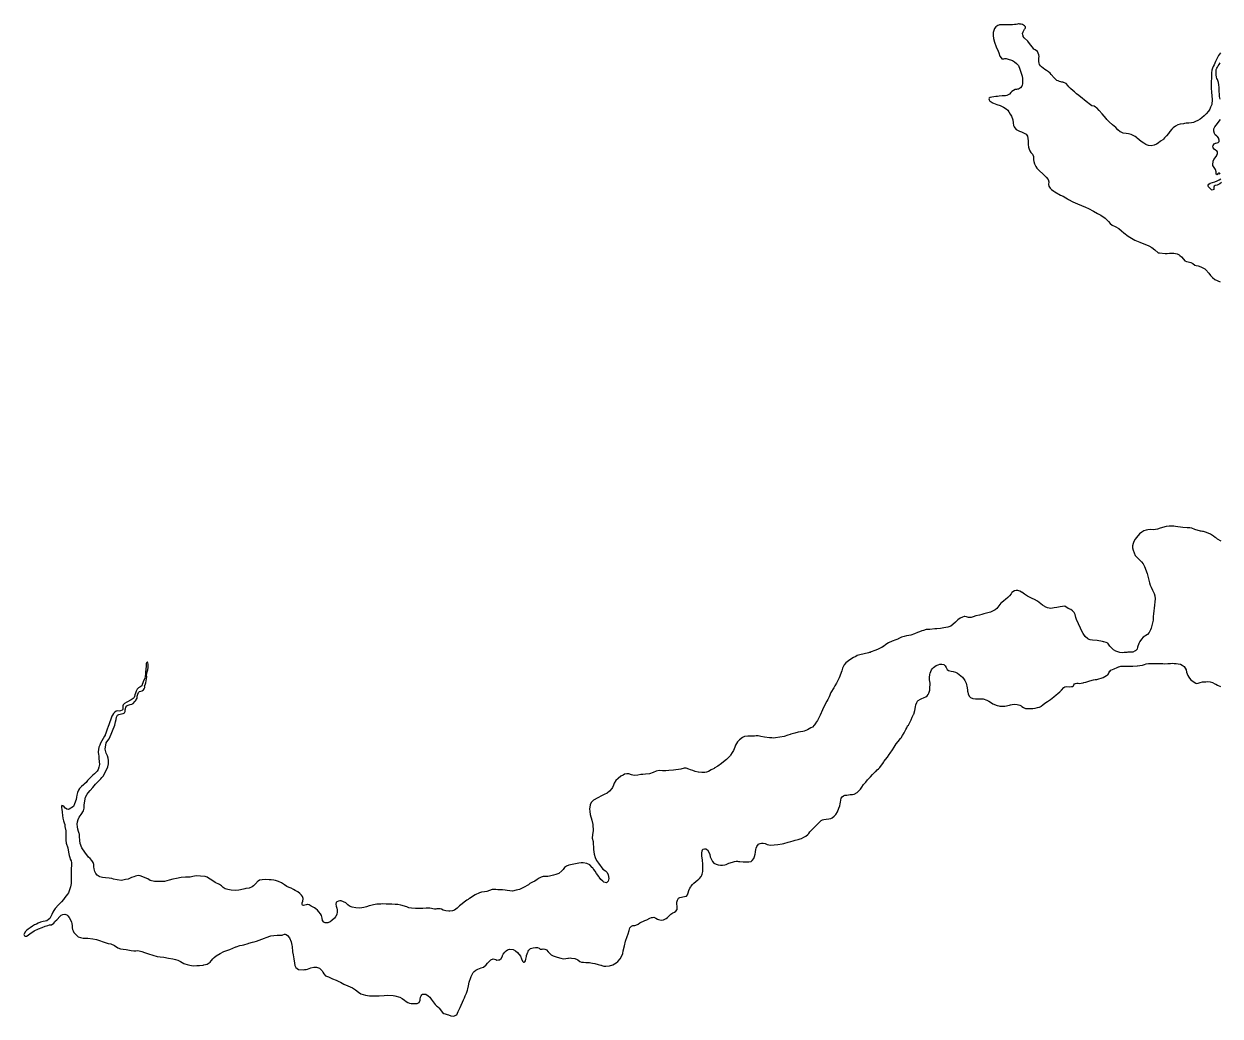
# Model space of a CAD drawing. Header units: inches. Extents: x 1341578 to 1502124, y 557203 to 748561.
# Drawn here: x 1483307 to 1486594, y 609692 to 612418 of the extents above; entities that cross this region are included whole.
import ezdxf

# ---------------------------------------------------------------- set-up
doc = ezdxf.new("R2010")
doc.units = ezdxf.units.IN
doc.header["$MEASUREMENT"] = 0
doc.layers.add('Zipcode', color=7, linetype='Continuous')

msp = doc.modelspace()

# ---------------------------------------------------------------- linework, layer by layer
at = {"layer": 'Zipcode'}
for points in [[(1486595, 612338), (1486589.7, 612330.6), (1486584.3, 612319.7), (1486581.6, 612314.2), (1486579.6, 612310.1), (1486577.4, 612305.5), (1486575, 612301.2), (1486572.7, 612296.5), (1486571.3, 612291.1), (1486570.1, 612283.8), (1486570.2, 612277.6), (1486570, 612273.1), (1486570.1, 612266.9), (1486569.7, 612261.4), (1486569.3, 612250.2), (1486569.1, 612241.4), (1486570.5, 612230.5), (1486571.7, 612220.2), (1486571.8, 612210.3), (1486571, 612196.4), (1486568.1, 612189.3), (1486565.8, 612183.8), (1486561.8, 612177.7), (1486556.1, 612170.9), (1486550.7, 612165.6), (1486544.1, 612160.1), (1486539.1, 612156.5), (1486532.8, 612152.4), (1486526.8, 612149.7), (1486520.5, 612147.2), (1486515.7, 612145.6), (1486508.2, 612145.1), (1486500.4, 612144.7), (1486496.4, 612144), (1486493.2, 612143.5), (1486484.4, 612142), (1486478, 612140.3), (1486471.6, 612136.6), (1486464.9, 612132.2), (1486461.3, 612129), (1486456, 612121.8), (1486452.1, 612116.7), (1486446.9, 612110.5), (1486441.6, 612104.6), (1486438.4, 612101.5), (1486436.4, 612099.6), (1486430.6, 612095.3), (1486424, 612090.3), (1486418.9, 612087), (1486412.7, 612084.5), (1486404.7, 612082.7), (1486397.1, 612083.4), (1486392, 612085.2), (1486389.7, 612086.1), (1486384.1, 612090.6), (1486376.9, 612094.4), (1486371.6, 612099), (1486366.6, 612103.5), (1486364.3, 612105.3), (1486360.2, 612108.4), (1486349.4, 612113.8), (1486342.5, 612115.8), (1486335.5, 612116.5), (1486327.9, 612117.5), (1486320.1, 612120.9), (1486319.2, 612121.6), (1486313.2, 612126.6), (1486307.1, 612132.8), (1486298.6, 612140.5), (1486289.3, 612148.5), (1486283, 612155.4), (1486280.9, 612157.6), (1486270, 612170.5), (1486262, 612179.5), (1486255.2, 612187.1), (1486251.9, 612189), (1486247.8, 612191.4), (1486241.5, 612193), (1486234.7, 612197.9), (1486229.3, 612201.7), (1486221.8, 612208), (1486214.8, 612213.6), (1486211.5, 612216.4), (1486206.3, 612220.9), (1486205.8, 612221.3), (1486199.7, 612226.1), (1486193.5, 612231), (1486190.2, 612233.7), (1486182.7, 612240.6), (1486178.8, 612245.4), (1486175.9, 612248.7), (1486171.5, 612253.7), (1486166.9, 612256.4), (1486164.8, 612257), (1486163.6, 612257.3), (1486161.5, 612257.7), (1486158.8, 612258.1), (1486156.3, 612258.5), (1486152.5, 612259.7), (1486149, 612261.2), (1486145.7, 612262.8), (1486142.4, 612265.4), (1486138.4, 612269.7), (1486130.1, 612279.1), (1486127.4, 612282.5), (1486122.9, 612286.2), (1486116.7, 612290), (1486112.5, 612293), (1486103.4, 612299.8), (1486100.5, 612302.7), (1486097.8, 612306.5), (1486096.7, 612309.9), (1486095.7, 612314.8), (1486095.8, 612319.2), (1486096.3, 612323.9), (1486096.7, 612328.3), (1486096, 612333.3), (1486094.5, 612337.7), (1486092, 612342.2), (1486086.1, 612346.6), (1486082.5, 612348.8), (1486078.7, 612353.9), (1486072.8, 612360.7), (1486065.8, 612370.8), (1486055.7, 612379.8), (1486053.2, 612383.3), (1486052.7, 612384.7), (1486051.6, 612387.9), (1486051.5, 612391.6), (1486052.8, 612395.8), (1486054.4, 612399.8), (1486056.6, 612403.4), (1486058.4, 612405.6), (1486059.2, 612407.5), (1486059.1, 612409.7), (1486056.6, 612412.4), (1486051.4, 612415.9), (1486047.5, 612417), (1486043.9, 612417.3), (1486041.7, 612417.6), (1486040.4, 612417.8), (1486037.7, 612417.3), (1486033.8, 612416.6), (1486028.7, 612416.2), (1486023.8, 612415.6), (1486014.9, 612415.2), (1486005.1, 612415.4), (1485993.4, 612415.4), (1485988, 612415.1), (1485986.3, 612414.5), (1485986.3, 612414.5), (1485983.1, 612413.3), (1485978.1, 612409.8), (1485974.5, 612405.1), (1485971.9, 612399.9), (1485970.5, 612394.1), (1485970.2, 612385.8), (1485971, 612377.9), (1485973.8, 612367.8), (1485978.6, 612354.7), (1485984.3, 612343), (1485985.8, 612338.8), (1485989.2, 612329.2), (1485992, 612324.6), (1485994.4, 612322.2), (1485997.3, 612321.5), (1485999.9, 612322), (1486002.8, 612323), (1486006.3, 612323.1), (1486008.6, 612322.3), (1486023.6, 612317.2), (1486029.2, 612313.9), (1486034.9, 612309.5), (1486040.1, 612303.4), (1486044.1, 612293.3), (1486046.9, 612285.4), (1486048.4, 612280), (1486050.1, 612273.9), (1486050.8, 612268.3), (1486051.2, 612262), (1486051.1, 612257.9), (1486050.7, 612253.6), (1486050, 612249.9), (1486048.9, 612246.9), (1486045.8, 612242.1), (1486039.8, 612238.8), (1486037.6, 612238.1), (1486034.5, 612237.7), (1486031, 612237.2), (1486026.7, 612235.3), (1486022, 612232.2), (1486019.2, 612229), (1486015, 612225), (1486011.9, 612222.9), (1486008, 612221.2), (1486004.6, 612220.3), (1485995.2, 612219.8), (1485986.8, 612219.1), (1485982, 612218.6), (1485977.8, 612218.1), (1485966.6, 612216.9), (1485962.2, 612216), (1485959.3, 612214.1), (1485958.8, 612211.8), (1485959.7, 612208.9), (1485961.7, 612206), (1485964.8, 612203.6), (1485968, 612201.7), (1485969, 612201.4), (1485969, 612201.3), (1485971.6, 612200.3), (1485976, 612198.4), (1485980.6, 612196.7), (1485989.9, 612193.3), (1485999.3, 612188.9), (1486005.8, 612184.8), (1486010.6, 612180.5), (1486013.8, 612175.9), (1486017.3, 612170.2), (1486020.6, 612163.9), (1486024.4, 612154.5), (1486025.6, 612146.1), (1486026.8, 612138.8), (1486028.4, 612135.3), (1486029.8, 612132.4), (1486033.9, 612127.5), (1486036.9, 612125.8), (1486043.1, 612123.2), (1486047.9, 612121.1), (1486052, 612119.4), (1486056, 612117.7), (1486061.1, 612114.6), (1486065.2, 612109.2), (1486066.7, 612096.7), (1486066.4, 612091.8), (1486066.5, 612086.3), (1486067.5, 612079.3), (1486069, 612073.8), (1486071.4, 612068.7), (1486074.2, 612064.9), (1486076.1, 612062.5), (1486078.3, 612059.7), (1486080.9, 612053.1), (1486081.2, 612045.2), (1486081.2, 612044.8), (1486081.9, 612039.7), (1486084, 612033.2), (1486087.3, 612026.4), (1486090.9, 612021.5), (1486095.3, 612016.9), (1486109.5, 612003.6), (1486116.1, 611997.2), (1486121.2, 611990.5), (1486123, 611984.2), (1486122.3, 611977), (1486123.7, 611972), (1486126.9, 611966.7), (1486130.4, 611962.8), (1486137.1, 611958.2), (1486140, 611956.6), (1486155.7, 611947.5), (1486162.6, 611944.2), (1486170.6, 611939.9), (1486174.3, 611937.5), (1486177.1, 611935.7), (1486189.1, 611928.8), (1486201.8, 611923.4), (1486213.6, 611918.8), (1486224.2, 611914.7), (1486232.6, 611910.5), (1486246.2, 611903.6), (1486257.3, 611897.2), (1486266.6, 611892.4), (1486278.4, 611884.5), (1486287.4, 611874.8), (1486292.4, 611869.2), (1486297.4, 611865), (1486305.6, 611860.8), (1486315.4, 611855.9), (1486322.8, 611849.7), (1486329.3, 611844.2), (1486341.8, 611834.4), (1486359.8, 611823.9), (1486373.5, 611818.1), (1486398.1, 611807.8), (1486406.6, 611803.1), (1486414.6, 611796.7), (1486423.4, 611789.1), (1486427.4, 611788.4), (1486443, 611787.2), (1486448.5, 611787.1), (1486455, 611787.5), (1486461.9, 611788.1), (1486466.7, 611787.9), (1486471.6, 611787.3), (1486476, 611785.8), (1486481.2, 611783.8), (1486483.5, 611781.8), (1486487.8, 611778.1), (1486493.2, 611771.4), (1486497.1, 611767.2), (1486501.4, 611765.4), (1486506.7, 611764.3), (1486513.2, 611762.3), (1486518.9, 611759.1), (1486524.3, 611755.1), (1486528.2, 611754.2), (1486533.7, 611752.7), (1486541, 611750.4), (1486542.8, 611749.8), (1486552, 611744.6), (1486558.5, 611738.7), (1486559.8, 611736.9), (1486562.8, 611732.9), (1486567.5, 611726.8), (1486572.8, 611720.7), (1486579.1, 611716), (1486594.6, 611709.3)], [(1486594.6, 612210.9), (1486592.7, 612218.2), (1486592, 612225.3), (1486591.6, 612231.6), (1486591.2, 612238.9), (1486591.3, 612243.5), (1486590.9, 612250.4), (1486589.6, 612257.1), (1486589, 612259.4), (1486587.8, 612262.6), (1486586.6, 612265.3), (1486585.2, 612268), (1486583.7, 612271.8), (1486583.3, 612277.8), (1486582.9, 612282.4), (1486582.9, 612287.3), (1486583.6, 612292.2), (1486585, 612295.8), (1486586.9, 612299.2), (1486589.1, 612302.6), (1486591.7, 612306.2), (1486594.6, 612311)], [(1486594.6, 612004.7), (1486592.5, 612008.2), (1486590.2, 612007.8), (1486588.2, 612005.8), (1486586.2, 612003.4), (1486583.3, 612004.6), (1486583.4, 612006.1), (1486583.6, 612011.3), (1486581.3, 612018), (1486579.8, 612020.7), (1486577.8, 612023), (1486575.9, 612025.7), (1486574.3, 612028.6), (1486573.7, 612031.8), (1486574.8, 612040.2), (1486574.8, 612040.5), (1486577.2, 612045.7), (1486580.4, 612050.3), (1486584.7, 612056.1), (1486585.2, 612057.4), (1486587.2, 612061.9), (1486587.1, 612066.2), (1486584.6, 612069.3), (1486581.6, 612071.3), (1486578, 612073.3), (1486574.6, 612077.2), (1486574, 612080.1), (1486574.6, 612084.1), (1486577.6, 612088.1), (1486581.6, 612090), (1486582.7, 612090.2), (1486585.8, 612090.7), (1486589.1, 612091.9), (1486591.2, 612094.3), (1486591.6, 612097.8), (1486591.1, 612100.2), (1486591, 612100.2), (1486590.4, 612103.1), (1486586.6, 612108.2), (1486586, 612108.8), (1486584, 612110.6), (1486580.9, 612113.2), (1486578.7, 612116.7), (1486577.1, 612122.8), (1486577.1, 612129.6), (1486579.5, 612135.2), (1486582.8, 612139.3), (1486595.5, 612155.2)], [(1486598.3, 611981.9), (1486593, 611978.8), (1486589.8, 611976.5), (1486585.9, 611975.1), (1486580.7, 611973.6), (1486577.9, 611971.8), (1486577.1, 611969.4), (1486577, 611966.3), (1486576.5, 611962.9), (1486572.6, 611961.3), (1486570.5, 611962), (1486565.1, 611967.2), (1486562.4, 611969.8), (1486561.1, 611972.5), (1486561, 611975.2), (1486563.3, 611977.8), (1486566.9, 611979.9), (1486573.4, 611982), (1486579.7, 611983.7), (1486586.2, 611986.3), (1486591.5, 611989), (1486595.6, 611991.8)], [(1486596.8, 610996.6), (1486586.8, 611002.3), (1486583.7, 611004.5), (1486580.6, 611006.8), (1486575.6, 611010.3), (1486570.6, 611014.1), (1486567.3, 611016), (1486556.2, 611020.5), (1486548.4, 611023.2), (1486545.8, 611023.5), (1486542, 611024), (1486540.3, 611024.5), (1486524.5, 611029), (1486516.8, 611032.1), (1486510.9, 611033.6), (1486503.3, 611033.3), (1486491.2, 611034.1), (1486471.2, 611036.9), (1486466.6, 611037.5), (1486459.9, 611038), (1486454.3, 611038.1), (1486445.4, 611036.7), (1486429.4, 611032.5), (1486422.3, 611029.9), (1486416.4, 611028.7), (1486410, 611028.1), (1486403.2, 611028.7), (1486395.7, 611028.2), (1486395.1, 611028.1), (1486390.7, 611027.2), (1486384.4, 611024.9), (1486379.1, 611021.7), (1486372.8, 611017.1), (1486364.2, 611007), (1486360.4, 611001.9), (1486356.6, 610995.4), (1486354.7, 610990.3), (1486353.7, 610983.7), (1486353.6, 610978.7), (1486355.6, 610971.7), (1486357.6, 610964.4), (1486360.9, 610956.8), (1486367.1, 610950.5), (1486368.7, 610949), (1486372.5, 610945.7), (1486378.4, 610939.9), (1486382.4, 610934.1), (1486386.5, 610927.1), (1486393.5, 610907.6), (1486397.2, 610893.3), (1486399.9, 610882.5), (1486401.6, 610876.2), (1486404.3, 610870), (1486408.1, 610862), (1486412.2, 610855.1), (1486413, 610853.1), (1486415.1, 610846.8), (1486415.3, 610838.5), (1486412.8, 610812.8), (1486411.8, 610805.5), (1486410.8, 610796.7), (1486410.5, 610790.1), (1486410.4, 610779.3), (1486405, 610758), (1486403.1, 610753), (1486399.3, 610745.4), (1486394.2, 610740.1), (1486382.7, 610732.6), (1486377.6, 610727.2), (1486373.9, 610720.8), (1486370.9, 610715.5), (1486367.2, 610705.2), (1486365.7, 610700.3), (1486361.4, 610695.7), (1486360.6, 610695.3), (1486354.2, 610691.3), (1486353.6, 610691.3), (1486340.9, 610691.2), (1486338, 610691.1), (1486330.3, 610690.4), (1486325, 610690.2), (1486318.4, 610690.8), (1486315.7, 610691.8), (1486307.9, 610694.7), (1486300.8, 610698.4), (1486296.2, 610702.4), (1486293, 610706.2), (1486291.5, 610708), (1486285.5, 610716.1), (1486281, 610718.4), (1486274.5, 610720.1), (1486273.8, 610720.3), (1486271.2, 610721), (1486256.2, 610723.8), (1486243.5, 610724.4), (1486237.2, 610725.1), (1486234, 610726.5), (1486230.8, 610728.7), (1486223.4, 610735), (1486217.4, 610743.2), (1486217.1, 610743.6), (1486210.5, 610757.9), (1486199.5, 610781.6), (1486197.7, 610787.2), (1486195.8, 610794.9), (1486192.8, 610800.7), (1486188.9, 610805.4), (1486183.6, 610808.9), (1486176.8, 610811.3), (1486167, 610817.7), (1486160.6, 610817.5), (1486154.5, 610816.5), (1486145, 610814.7), (1486137.8, 610813.1), (1486133.7, 610812.5), (1486128.8, 610811.8), (1486119.5, 610813.6), (1486113.2, 610816.5), (1486112.5, 610817), (1486106, 610821.2), (1486092.1, 610831.7), (1486083.9, 610836.2), (1486077.9, 610838.8), (1486065.1, 610845.4), (1486056.6, 610851.2), (1486049.5, 610856.4), (1486048.7, 610856.8), (1486044.1, 610859.3), (1486038.1, 610860.8), (1486033.4, 610861), (1486029.1, 610859.8), (1486022.2, 610855.6), (1486020, 610851.6), (1486015.2, 610846.3), (1486011.1, 610842), (1486004.7, 610836.6), (1485999.6, 610833), (1485994, 610828.3), (1485991.6, 610826.1), (1485986.3, 610819.3), (1485980.1, 610812), (1485975.9, 610808.3), (1485967.1, 610803.1), (1485962.8, 610801.5), (1485952.6, 610799), (1485944.6, 610797.4), (1485938.9, 610795.5), (1485932.6, 610793.4), (1485922.7, 610791.1), (1485915.8, 610788.5), (1485910.3, 610787.1), (1485902.3, 610786.9), (1485896.8, 610788.8), (1485892.6, 610789.8), (1485890.8, 610789.3), (1485886.6, 610788), (1485880.1, 610785.1), (1485873.4, 610780.8), (1485866.6, 610774.2), (1485860.1, 610767.5), (1485854, 610762.9), (1485848.7, 610761.1), (1485846.1, 610760.6), (1485834.7, 610758.6), (1485825.8, 610757), (1485816.1, 610755.7), (1485810, 610755.4), (1485796.2, 610754.2), (1485791.6, 610753.8), (1485791.5, 610753.8), (1485786.8, 610753.5), (1485778.8, 610751.6), (1485774.9, 610750.7), (1485768.3, 610747.8), (1485762.6, 610745.5), (1485753.9, 610742), (1485744.3, 610738.6), (1485738.6, 610737.3), (1485732.4, 610736.4), (1485725.7, 610735), (1485719, 610732.6), (1485709.4, 610727.9), (1485708.1, 610727.3), (1485703, 610725.4), (1485692.7, 610722.2), (1485682.6, 610717.2), (1485675.3, 610712.3), (1485669.1, 610707.6), (1485668.3, 610707.1), (1485664.2, 610704.3), (1485664.2, 610704.3), (1485662, 610703.5), (1485652.7, 610699.2), (1485645.4, 610696.6), (1485635.5, 610692.3), (1485632.2, 610691.1), (1485630.2, 610690.4), (1485628.2, 610690), (1485603.9, 610684.7), (1485596.8, 610682.5), (1485593, 610680.2), (1485586.9, 610677.2), (1485576.2, 610670.6), (1485566, 610662.5), (1485561.1, 610656.6), (1485556.7, 610647.7), (1485554.2, 610640.5), (1485547, 610621.5), (1485539.6, 610606.9), (1485535.2, 610598.8), (1485532.4, 610593.6), (1485524.8, 610580.9), (1485519.7, 610568.9), (1485515.9, 610561.5), (1485513.8, 610557.3), (1485505.9, 610543.3), (1485501.7, 610533.3), (1485495.5, 610518.2), (1485488.2, 610503.9), (1485482.2, 610496.2), (1485482.1, 610496), (1485478.6, 610491.4), (1485478.5, 610491.2), (1485474.4, 610485.8), (1485469.4, 610483.3), (1485460.7, 610478.2), (1485450.8, 610474.5), (1485447.2, 610473.8), (1485434.7, 610471.4), (1485425.2, 610468.9), (1485414.1, 610466.4), (1485412.4, 610465.7), (1485406.2, 610463.2), (1485396, 610460.2), (1485372.8, 610456), (1485367.1, 610455.3), (1485362.2, 610455.9), (1485356.1, 610456.6), (1485341.8, 610458.5), (1485332.4, 610460.3), (1485325.1, 610461.6), (1485319.3, 610461.6), (1485314.7, 610461.1), (1485311, 610460.7), (1485296.8, 610460.8), (1485287.4, 610459.5), (1485281.7, 610457), (1485273.8, 610451.1), (1485268.1, 610445.3), (1485264.9, 610440.9), (1485262.4, 610435.8), (1485260.2, 610430.3), (1485256.6, 610421.6), (1485253.7, 610415.8), (1485248.6, 610408.9), (1485247.4, 610407.2), (1485240.9, 610399.3), (1485238.1, 610396.9), (1485229.9, 610390), (1485224.2, 610385.3), (1485214.3, 610378.8), (1485204.1, 610372.7), (1485203.6, 610372.4), (1485195.4, 610367.9), (1485187.9, 610364), (1485183.1, 610362), (1485178.2, 610361.2), (1485169.7, 610361), (1485160.7, 610362), (1485160.2, 610362.1), (1485151.9, 610364.2), (1485145, 610366.3), (1485139.1, 610368.1), (1485134.4, 610370), (1485126.7, 610372.6), (1485121.5, 610372.7), (1485112.4, 610370.6), (1485105.9, 610369.4), (1485098.2, 610367.9), (1485091.7, 610367), (1485079, 610366.2), (1485070.9, 610366), (1485062.2, 610365.9), (1485052.5, 610366.1), (1485044.3, 610364.5), (1485036.3, 610361), (1485026.5, 610357.7), (1485015.3, 610356), (1485008, 610355.8), (1485002.2, 610355.8), (1484994.4, 610353.3), (1484984.2, 610352.4), (1484976.3, 610355), (1484969.6, 610357.3), (1484964, 610357.4), (1484957.8, 610356.1), (1484953.8, 610353.7), (1484947.4, 610350.5), (1484940, 610344.5), (1484933.7, 610339.2), (1484929, 610331.9), (1484927.4, 610326.5), (1484924.6, 610320), (1484922.6, 610317.1), (1484916.2, 610309.8), (1484909.5, 610304.7), (1484901.6, 610300.4), (1484894, 610297.1), (1484883.9, 610291.7), (1484872.5, 610284.8), (1484866.2, 610278.6), (1484863.2, 610272.4), (1484862.2, 610265.8), (1484861.5, 610260.8), (1484862.2, 610253.6), (1484863.5, 610245.3), (1484867.4, 610229.7), (1484870.4, 610217.9), (1484871.6, 610200.4), (1484869.7, 610190.3), (1484868.4, 610180.7), (1484871.1, 610171.7), (1484872.1, 610149.3), (1484874, 610136.7), (1484876.5, 610127.4), (1484880.7, 610118.9), (1484885.7, 610111.8), (1484898.3, 610095.8), (1484905.1, 610090.5), (1484910, 610086.5), (1484913, 610079.6), (1484914, 610069.8), (1484912.4, 610062.6), (1484908.3, 610058), (1484900.8, 610059.6), (1484897.6, 610062.6), (1484892.7, 610067.3), (1484888.1, 610073.1), (1484886.5, 610075.2), (1484880.3, 610083.6), (1484876.6, 610089.8), (1484873.6, 610094.4), (1484871.8, 610096.8), (1484870.1, 610099), (1484869, 610100.2), (1484862.1, 610107), (1484853.6, 610111.4), (1484843.9, 610112.7), (1484838.1, 610112.7), (1484831.6, 610111.7), (1484818.2, 610109.5), (1484804.8, 610106.5), (1484798, 610103.6), (1484792.9, 610099.7), (1484789, 610094.4), (1484785.5, 610090.7), (1484776.9, 610083.9), (1484769.1, 610081), (1484762.1, 610079.4), (1484751.1, 610076.5), (1484746.5, 610075.3), (1484743.8, 610075.3), (1484733.7, 610075.4), (1484728.2, 610073.9), (1484722.8, 610070.9), (1484717.9, 610067.4), (1484711.1, 610062.6), (1484704.4, 610059.4), (1484697.7, 610056.3), (1484693.3, 610052.6), (1484679.6, 610045.1), (1484674.3, 610042.3), (1484668.8, 610039.9), (1484664.4, 610038.3), (1484660.1, 610037.6), (1484649.4, 610035.4), (1484642, 610035.8), (1484635.2, 610036.7), (1484629.2, 610038.1), (1484622.3, 610039), (1484616, 610038.7), (1484609.7, 610039.1), (1484603.7, 610040), (1484593.8, 610039.4), (1484586.7, 610036.6), (1484586.3, 610036.5), (1484579.6, 610034.2), (1484573, 610033.1), (1484565, 610031.9), (1484559.5, 610030.8), (1484547.3, 610025.3), (1484531.2, 610015.1), (1484530.6, 610014.7), (1484527.7, 610012.4), (1484524.7, 610010.1), (1484517.3, 610005.1), (1484511.3, 610000.6), (1484507.7, 609997.6), (1484503.9, 609994.4), (1484498.7, 609989), (1484497.6, 609987.9), (1484490.6, 609983), (1484484.5, 609980.5), (1484477.9, 609980.2), (1484474.6, 609980.1), (1484466.3, 609980.7), (1484459.3, 609982.6), (1484454.4, 609985.4), (1484450.9, 609986.6), (1484446.3, 609986.7), (1484441.6, 609986), (1484438.7, 609985.7), (1484435.1, 609985.9), (1484422.4, 609988.1), (1484412.1, 609988.4), (1484403.6, 609987.7), (1484396.3, 609987.4), (1484383, 609987.5), (1484371.8, 609988.1), (1484365.3, 609989.2), (1484359.2, 609991.9), (1484342.9, 609996.6), (1484335.1, 609998), (1484326.9, 609998.3), (1484318, 609999), (1484310, 609999.3), (1484302.8, 609999.3), (1484291.6, 609999.8), (1484288.3, 609999.6), (1484283.2, 609999.2), (1484276.7, 609998.9), (1484267.7, 609997.4), (1484257.2, 609994.9), (1484255.6, 609994.3), (1484249, 609991.9), (1484241.4, 609990.1), (1484235.4, 609989.5), (1484228, 609988.7), (1484219, 609989.3), (1484209.1, 609991), (1484201.9, 609994), (1484197.5, 609997.3), (1484191.7, 610002.9), (1484179.4, 610008), (1484175.5, 610008), (1484171.5, 610007.5), (1484167.3, 610006.1), (1484166.4, 610005), (1484165.1, 610003.4), (1484164.1, 609999), (1484165, 609994), (1484167, 609988.2), (1484168.1, 609983.6), (1484168.2, 609977), (1484167.1, 609971.8), (1484164.4, 609965.3), (1484163.6, 609964.2), (1484160.8, 609960.4), (1484153.5, 609954.3), (1484148.8, 609950.3), (1484142.1, 609948.1), (1484134.6, 609947.6), (1484130.9, 609950), (1484128, 609954.6), (1484127, 609961), (1484125.2, 609967.7), (1484122.3, 609972.7), (1484117.9, 609978.5), (1484114.1, 609982.6), (1484109.6, 609986.3), (1484105.3, 609989), (1484096.1, 609993.7), (1484091.1, 609997.1), (1484086.4, 609998.5), (1484085.8, 609998.7), (1484082.5, 609997.6), (1484079.1, 609996.1), (1484075.8, 609995.3), (1484075.2, 609995.5), (1484073.1, 609996.4), (1484071.8, 609998.6), (1484072.1, 610002.5), (1484073.3, 610007.3), (1484074.2, 610013.7), (1484074.3, 610014.6), (1484072.3, 610020.3), (1484069.9, 610023.6), (1484069.1, 610024.7), (1484065.2, 610028.3), (1484065.2, 610028.3), (1484059.6, 610033.6), (1484057.8, 610034.5), (1484052.4, 610037.1), (1484048.1, 610039.5), (1484041.3, 610042.8), (1484036.5, 610044.7), (1484029.9, 610048.2), (1484023.2, 610052.1), (1484015, 610057.6), (1484006.9, 610061.4), (1484000.9, 610063.5), (1483998.9, 610064), (1483993.8, 610065.3), (1483987, 610066), (1483981.4, 610066), (1483971.5, 610066.7), (1483962, 610065.8), (1483954.2, 610064.8), (1483950.5, 610062.6), (1483948.1, 610060.4), (1483946.8, 610059.1), (1483945.2, 610057.4), (1483938.4, 610049.7), (1483934.4, 610047.1), (1483925.8, 610043.5), (1483917, 610042.3), (1483913.9, 610041.6), (1483910.6, 610040.9), (1483897.8, 610038), (1483888.1, 610037.1), (1483876.5, 610037.7), (1483867.9, 610039.2), (1483860.6, 610041.7), (1483854.8, 610045.4), (1483850, 610049.4), (1483844.3, 610053), (1483832.7, 610059.2), (1483823.3, 610065.2), (1483814.8, 610070.9), (1483810.7, 610073.2), (1483805.2, 610075.1), (1483792.9, 610076), (1483780.3, 610076.7), (1483771.7, 610075.6), (1483763.7, 610073.9), (1483757.6, 610073.6), (1483750.8, 610073.5), (1483739.3, 610072.3), (1483726.3, 610070), (1483716.3, 610068), (1483706.5, 610065.6), (1483700.3, 610063.4), (1483693.4, 610061.8), (1483676.8, 610061.1), (1483665.9, 610061.9), (1483654.5, 610064.6), (1483647.5, 610068.9), (1483626.6, 610077.5), (1483621, 610078.4), (1483613.9, 610076.6), (1483609.2, 610074.7), (1483603.2, 610072.3), (1483594, 610068.2), (1483586.6, 610066.6), (1483575.3, 610064.4), (1483563.5, 610065.9), (1483553.6, 610068.3), (1483548.5, 610069.8), (1483541.2, 610070.7), (1483531.8, 610071.6), (1483523.2, 610072.5), (1483516, 610074.4), (1483513.8, 610075), (1483508.7, 610078.7), (1483504.4, 610083.7), (1483501.7, 610089.4), (1483500.3, 610096.1), (1483499.6, 610101.6), (1483499, 610108), (1483497.4, 610113.7), (1483493.9, 610119), (1483489.3, 610124.4), (1483485, 610128.7), (1483474.5, 610142.1), (1483466.8, 610154), (1483461.9, 610166), (1483460.6, 610174.3), (1483460.4, 610184.9), (1483460.4, 610185.2), (1483459.7, 610191.6), (1483459.1, 610193.3), (1483457.4, 610198.7), (1483455.3, 610205.3), (1483454.2, 610212.1), (1483453.9, 610219), (1483454.5, 610225.6), (1483456.5, 610232), (1483459.5, 610238.4), (1483464.7, 610245.9), (1483470.6, 610256.1), (1483472.5, 610263.3), (1483472.8, 610268.6), (1483473.2, 610271.3), (1483474.2, 610282.9), (1483476.8, 610293.7), (1483480.7, 610301.5), (1483483.7, 610305.3), (1483489.5, 610312), (1483496.9, 610319.8), (1483504.3, 610329.2), (1483511.6, 610336.5), (1483512.9, 610337.8), (1483518.8, 610343.9), (1483521.5, 610346.9), (1483525.7, 610352), (1483537.5, 610376.8), (1483539.7, 610385), (1483539.7, 610387.5), (1483539.7, 610393.8), (1483538.6, 610400.7), (1483536.9, 610406.5), (1483533.3, 610413.7), (1483530.5, 610424.8), (1483533.5, 610442.3), (1483537.9, 610449.4), (1483541.1, 610453.9), (1483542.3, 610455.6), (1483557.1, 610491.2), (1483558.8, 610499.8), (1483560.3, 610507), (1483561.9, 610513.3), (1483564.8, 610518.3), (1483568, 610520.2), (1483575.4, 610521.8), (1483580.3, 610522.7), (1483583.7, 610524.8), (1483584.7, 610526.8), (1483585.4, 610528.4), (1483585.9, 610533.3), (1483586, 610535.6), (1483587.2, 610540.6), (1483590.3, 610544.4), (1483593.7, 610546.4), (1483599.5, 610548.1), (1483603.5, 610549), (1483607.7, 610550.4), (1483611.9, 610555.7), (1483614.3, 610558.2), (1483618.2, 610565), (1483618.6, 610571.2), (1483619.8, 610576.6), (1483621.9, 610580.7), (1483623.5, 610582.5), (1483625.2, 610583.7), (1483632, 610585.8), (1483633.1, 610586.4), (1483635.5, 610588.3), (1483637.5, 610590.5), (1483639.1, 610594.6), (1483639.3, 610596.7), (1483638.7, 610597.8), (1483640.9, 610604.8), (1483642.1, 610607.7), (1483644.9, 610623.5), (1483644.2, 610628.5), (1483644.9, 610632.6), (1483646.1, 610637.7), (1483647.6, 610643.4), (1483648.4, 610649.5), (1483648.4, 610654.8), (1483648.2, 610658.9), (1483647.7, 610662.5), (1483646.7, 610664.1), (1483645.9, 610664.1), (1483644.4, 610662.3), (1483643.1, 610659.8), (1483642.9, 610653.4), (1483641.5, 610637.1), (1483641.1, 610631.6), (1483640.3, 610624.9), (1483639.1, 610619.1), (1483636.1, 610612.5), (1483634.1, 610607.4), (1483632.6, 610602.5), (1483630.8, 610599.6), (1483628.2, 610597), (1483625.6, 610595.4), (1483621.9, 610593.6), (1483619, 610591.3), (1483618.3, 610590.1), (1483617.1, 610588.1), (1483615.5, 610584.1), (1483613.6, 610578.7), (1483612.3, 610574.6), (1483611.3, 610570.3), (1483609.9, 610567), (1483607.1, 610563.9), (1483604.6, 610562.2), (1483601.6, 610560.4), (1483589.8, 610554.1), (1483583.9, 610551), (1483580.2, 610547.3), (1483578.8, 610544.1), (1483578.9, 610540.2), (1483579.3, 610537.3), (1483579.2, 610534.3), (1483576.9, 610531.9), (1483573, 610530.4), (1483569.1, 610530), (1483563.9, 610530.5), (1483560.5, 610529.3), (1483556.8, 610526.5), (1483553.6, 610522.9), (1483550.4, 610518.6), (1483548.8, 610516.1), (1483547.7, 610512.7), (1483540.4, 610492.3), (1483538.4, 610487.3), (1483536.1, 610479.9), (1483532.5, 610468.8), (1483530.7, 610464.6), (1483530.1, 610463.3), (1483528.7, 610460.6), (1483518, 610441.5), (1483515.4, 610436.2), (1483514.2, 610432.7), (1483513.5, 610430.8), (1483512.1, 610424.6), (1483511.6, 610417.8), (1483511.6, 610416.4), (1483511.9, 610411.1), (1483512.8, 610405.9), (1483513.3, 610399.2), (1483514.5, 610383.3), (1483513.3, 610375.9), (1483511.2, 610369.3), (1483508.5, 610364.9), (1483505, 610360.9), (1483500.9, 610357.3), (1483497, 610353.6), (1483492.9, 610349.8), (1483489.6, 610346.4), (1483482.4, 610338.7), (1483482.4, 610338.7), (1483478, 610334), (1483473.2, 610329.3), (1483471, 610327.1), (1483465.7, 610322.5), (1483460.3, 610317.4), (1483457.6, 610312.8), (1483454.6, 610306.2), (1483452.6, 610298.6), (1483451.5, 610292.8), (1483450.6, 610286.9), (1483446.6, 610274.9), (1483443.3, 610268), (1483432, 610260), (1483428.9, 610259.4), (1483424.8, 610260.4), (1483421.1, 610262.9), (1483420.6, 610263.4), (1483417.8, 610266.5), (1483414.3, 610269.6), (1483411.5, 610270.2), (1483410.2, 610268.6), (1483410.3, 610265.3), (1483411.3, 610259.8), (1483412.1, 610252.7), (1483412.1, 610252.4), (1483413, 610243.2), (1483413.9, 610235.9), (1483415.6, 610228.3), (1483418.1, 610222.4), (1483419.3, 610217.7), (1483419.8, 610212.9), (1483422, 610201.2), (1483422.2, 610189.8), (1483422.4, 610180.4), (1483422.8, 610175.3), (1483423.5, 610166.7), (1483427.9, 610154.5), (1483430.1, 610142.4), (1483431.5, 610133.1), (1483433.1, 610127.4), (1483434.7, 610122.6), (1483436.7, 610118.6), (1483437.8, 610113.1), (1483437.8, 610105.6), (1483437.2, 610097.2), (1483436.9, 610085.2), (1483436.8, 610072.7), (1483437.1, 610063.6), (1483437.4, 610056), (1483435.3, 610047.1), (1483429.7, 610030.8), (1483426.8, 610027.1), (1483420.1, 610017.3), (1483416.2, 610011.9), (1483410.9, 610006.1), (1483406.3, 610001.4), (1483401.9, 609997.2), (1483392.9, 609987.8), (1483389.3, 609982.2), (1483386.9, 609977.3), (1483383.9, 609970.9), (1483381.2, 609965.8), (1483378.6, 609960.3), (1483374.8, 609956.7), (1483370.6, 609953.6), (1483365.3, 609952.9), (1483359.7, 609952), (1483353, 609950.2), (1483346.7, 609947.3), (1483341.5, 609944.7), (1483336.2, 609942.2), (1483330.9, 609939), (1483324.2, 609934.1), (1483318.7, 609930.3), (1483314, 609926.8), (1483311.2, 609924), (1483307.6, 609917.7), (1483307.3, 609916), (1483307.6, 609913.8), (1483308.6, 609911.9), (1483310.5, 609910.9), (1483314, 609911.4), (1483319.1, 609914.1), (1483324.7, 609918.3), (1483328.8, 609921.1), (1483335.2, 609925.9), (1483347.6, 609931.8), (1483357.7, 609935.5), (1483365.8, 609938.6), (1483372.7, 609940.4), (1483378, 609942.1), (1483382.6, 609942.5), (1483389.1, 609947.4), (1483392.4, 609951), (1483393.5, 609952.2), (1483397.9, 609956.6), (1483406.7, 609966.5), (1483409.9, 609968.9), (1483414.2, 609971.1), (1483419.7, 609971.5), (1483424.8, 609970.3), (1483428.1, 609967.3), (1483431.8, 609962.6), (1483435.2, 609956.4), (1483438, 609950.2), (1483439.3, 609946.1), (1483440.1, 609939.9), (1483439.9, 609936.6), (1483440.2, 609934), (1483441, 609930.1), (1483442.3, 609925.8), (1483444.8, 609921.8), (1483450.5, 609914.7), (1483456.5, 609909.3), (1483462.8, 609907.3), (1483469.6, 609906.3), (1483475.8, 609905.4), (1483482.8, 609906.3), (1483496.4, 609903.9), (1483506.5, 609902.1), (1483533.2, 609893.4), (1483538.6, 609891.6), (1483546.3, 609890), (1483556.4, 609886.1), (1483565.2, 609879.3), (1483572.3, 609876.6), (1483579.6, 609875.7), (1483588.5, 609874.9), (1483601.6, 609871.7), (1483609, 609871.1), (1483615.2, 609871.1), (1483620.2, 609871.8), (1483631.1, 609869.3), (1483638.2, 609866.6), (1483649.2, 609862.9), (1483661.9, 609858.7), (1483673.2, 609855.6), (1483681.3, 609854.3), (1483691.4, 609853.3), (1483704.9, 609850.6), (1483716.8, 609848.8), (1483724.2, 609847.2), (1483729.9, 609845.7), (1483737.9, 609841.7), (1483746.8, 609836.6), (1483749.5, 609835.1), (1483755.4, 609833.1), (1483763.1, 609831.6), (1483771.9, 609829.8), (1483782.6, 609830.3), (1483789.9, 609831.1), (1483799.5, 609832), (1483802, 609832.2), (1483810.6, 609834.8), (1483818.9, 609839.8), (1483822.1, 609843.5), (1483823.1, 609844.6), (1483826.2, 609848.7), (1483830, 609853), (1483835.5, 609857), (1483846.5, 609864), (1483856.6, 609869), (1483862.4, 609871.5), (1483867.7, 609873.2), (1483873.4, 609875.1), (1483889.5, 609882), (1483890.2, 609882.3), (1483900.2, 609885.5), (1483907.3, 609887), (1483911.8, 609887.8), (1483923.4, 609891.3), (1483925.4, 609891.9), (1483934.9, 609894.4), (1483939.8, 609896), (1483946, 609897.2), (1483960.7, 609903.2), (1483968.3, 609906.2), (1483972.5, 609907.9), (1483985.9, 609911.9), (1483993.5, 609913.5), (1484003.3, 609913.7), (1484003.8, 609913.7), (1484012.3, 609913.8), (1484016.9, 609914.5), (1484018.3, 609915), (1484023.1, 609916.7), (1484025.4, 609916.6), (1484027.8, 609915.6), (1484031.2, 609913), (1484036.8, 609906.7), (1484041.4, 609895.6), (1484043.3, 609886.7), (1484043.9, 609882.6), (1484044.9, 609868.3), (1484047.1, 609859.7), (1484048.9, 609848.8), (1484050.6, 609837.2), (1484051.8, 609830.7), (1484054.2, 609824.8), (1484061.9, 609819.9), (1484062.4, 609819.6), (1484074.5, 609819), (1484078, 609819.3), (1484083.1, 609819.6), (1484086.5, 609820.9), (1484095.2, 609824.2), (1484103.8, 609826.6), (1484110.8, 609826.2), (1484119.2, 609823), (1484126.5, 609815.9), (1484128.6, 609812.3), (1484130.9, 609808.3), (1484136, 609802.5), (1484144.1, 609799.7), (1484153.6, 609795), (1484155.5, 609794.1), (1484165.3, 609790.2), (1484172.9, 609787), (1484177.5, 609784.8), (1484186.5, 609779.4), (1484197.1, 609774.6), (1484197.4, 609774.5), (1484203.6, 609771.9), (1484210.4, 609769.2), (1484217.9, 609763.6), (1484226.2, 609757.1), (1484232.8, 609752.8), (1484239, 609750.7), (1484246.1, 609749.5), (1484256.8, 609747.6), (1484267, 609747.2), (1484277.4, 609747.2), (1484283.5, 609747.7), (1484297.1, 609748.2), (1484307.6, 609749), (1484321.5, 609748.5), (1484326.7, 609747.2), (1484340.2, 609743.7), (1484346.7, 609739.8), (1484352.9, 609735.3), (1484357.4, 609731.5), (1484362.6, 609728.7), (1484366.8, 609727.4), (1484371, 609726.5), (1484379.6, 609725.9), (1484387.8, 609726.6), (1484393.6, 609729.5), (1484395.8, 609735.8), (1484395.8, 609738.5), (1484397.1, 609744), (1484398.6, 609747.7), (1484400.5, 609750.2), (1484402.9, 609751.7), (1484405.8, 609752.2), (1484411.4, 609751.7), (1484418.4, 609747.7), (1484422.9, 609743.4), (1484426.4, 609738.6), (1484429, 609734.6), (1484431.8, 609730.5), (1484434.1, 609727.4), (1484437.3, 609723.5), (1484440.7, 609720.3), (1484443.7, 609718.1), (1484448, 609714), (1484449.2, 609712.5), (1484454.1, 609706.5), (1484457.6, 609701.3), (1484460.9, 609699.3), (1484464.5, 609697.7), (1484470.1, 609696.1), (1484473.8, 609695), (1484480.7, 609692.6), (1484486.7, 609691.8), (1484490, 609692.6), (1484494, 609694), (1484496.4, 609695.5), (1484499, 609700), (1484500.8, 609704.4), (1484505.7, 609715.5), (1484515.3, 609736.4), (1484517.6, 609741.8), (1484520.1, 609747.4), (1484522.9, 609754.7), (1484525.8, 609763.3), (1484526.7, 609766.6), (1484529, 609775.2), (1484530.7, 609784.8), (1484534.8, 609797.7), (1484536, 609800.4), (1484536.8, 609802.1), (1484541.4, 609811.7), (1484544.5, 609814.7), (1484549, 609818.1), (1484554.1, 609820.9), (1484558.7, 609822.4), (1484563.8, 609824), (1484570, 609826.3), (1484577, 609832.4), (1484581.1, 609836.9), (1484586.4, 609842.8), (1484589.9, 609846.1), (1484596.2, 609848.8), (1484600, 609848.4), (1484604.1, 609846.8), (1484606.7, 609845.6), (1484611, 609846), (1484614.1, 609846.3), (1484619, 609850.3), (1484621.9, 609856.2), (1484622.7, 609858), (1484624.5, 609861.5), (1484628.4, 609867.5), (1484630.1, 609869), (1484632, 609870.6), (1484636.2, 609873.6), (1484641.1, 609875.3), (1484651.4, 609875), (1484658.3, 609871.5), (1484663.2, 609866.6), (1484671.5, 609856.4), (1484674.3, 609849.5), (1484677, 609842.4), (1484678.6, 609840.7), (1484680, 609840), (1484681.4, 609839.7), (1484683.4, 609840.7), (1484685, 609843.9), (1484686.2, 609848.1), (1484687, 609852.1), (1484687.9, 609855.3), (1484688.6, 609858.2), (1484689.8, 609862.4), (1484690.9, 609865.1), (1484691.6, 609866.9), (1484693.1, 609870.1), (1484694.5, 609872.8), (1484696.4, 609874.9), (1484699.3, 609877.1), (1484702.5, 609878.7), (1484706.5, 609879.6), (1484713.2, 609880.1), (1484718, 609880.1), (1484723.1, 609878), (1484724.9, 609876.4), (1484726.1, 609875.4), (1484728.3, 609875.2), (1484729.4, 609875.4), (1484731.1, 609875.7), (1484734.4, 609876.3), (1484738.8, 609875.7), (1484740.9, 609874.6), (1484742.9, 609873.4), (1484748.1, 609868.5), (1484752.3, 609863.8), (1484755.9, 609860.5), (1484761.2, 609857.5), (1484766.9, 609855.1), (1484772.6, 609853.8), (1484782.5, 609850.8), (1484788.6, 609849.3), (1484796.1, 609850.3), (1484802.1, 609851.1), (1484804, 609851.3), (1484808, 609851.6), (1484811.6, 609851.3), (1484820.6, 609849.6), (1484827.3, 609846.9), (1484829.5, 609846), (1484835.2, 609841.6), (1484839, 609840), (1484844.6, 609839.9), (1484851.3, 609839.4), (1484861, 609838.9), (1484865.2, 609838), (1484869.2, 609837.1), (1484876.4, 609836.1), (1484885.5, 609833.9), (1484892.9, 609831.3), (1484893, 609831.3), (1484895.6, 609830.4), (1484900.9, 609829.1), (1484906.6, 609828.7), (1484915.9, 609830.1), (1484925, 609832.6), (1484934.3, 609838), (1484938.8, 609841.9), (1484945.7, 609849.5), (1484950.3, 609857.6), (1484952.8, 609863.8), (1484953.6, 609870.7), (1484957.2, 609885.2), (1484960.6, 609898), (1484964.5, 609910), (1484968, 609918.1), (1484970.1, 609927.3), (1484972.3, 609933.8), (1484974.8, 609936.9), (1484976.6, 609938.5), (1484980.4, 609940.3), (1484986, 609941.1), (1484989, 609941.2), (1484995.2, 609944), (1484999.3, 609947.6), (1485013.8, 609954.2), (1485019.1, 609956.3), (1485026.8, 609960.8), (1485031.4, 609962.5), (1485032.6, 609963), (1485034.1, 609963), (1485037.8, 609963.2), (1485043.5, 609961.2), (1485048.2, 609958.1), (1485050.8, 609957.4), (1485057.9, 609955.7), (1485064.4, 609956.3), (1485068.6, 609957.9), (1485072, 609959.5), (1485075.4, 609962.3), (1485080.5, 609967.5), (1485084.8, 609971.7), (1485090.1, 609975.4), (1485094.6, 609977.7), (1485098.7, 609980.2), (1485101.9, 609985), (1485102.4, 609990.1), (1485102, 609993.9), (1485101.5, 609999.2), (1485101.7, 610004.8), (1485102.8, 610010.6), (1485105.7, 610015.5), (1485109.6, 610017.6), (1485122, 610020.3), (1485127.4, 610021.6), (1485130.6, 610025.3), (1485132.1, 610030.7), (1485134, 610036.8), (1485137, 610043), (1485139.3, 610046.8), (1485140.3, 610048.5), (1485144.1, 610053.1), (1485148.3, 610057.2), (1485159.1, 610066), (1485159.8, 610066.5), (1485163.7, 610070.1), (1485168, 610075.5), (1485169.7, 610078.9), (1485171.3, 610082), (1485172.7, 610088.6), (1485172.8, 610099), (1485172.7, 610107.9), (1485171.6, 610121), (1485170.1, 610131), (1485169.8, 610139.4), (1485170.7, 610145.7), (1485173, 610150), (1485176.9, 610151.5), (1485181.4, 610151.4), (1485185.3, 610148.8), (1485189.5, 610142.4), (1485191.8, 610136.1), (1485193.2, 610129.2), (1485195.3, 610123.7), (1485199, 610116.6), (1485203.1, 610112.3), (1485208.9, 610109.2), (1485214.6, 610107.2), (1485221.5, 610106.1), (1485227.2, 610106.4), (1485232.9, 610107.3), (1485236.9, 610108.7), (1485244.2, 610111.5), (1485254.2, 610114.7), (1485259.4, 610116.4), (1485263.9, 610117.4), (1485268.2, 610117.1), (1485270.3, 610116.9), (1485274.7, 610116.4), (1485283.6, 610116), (1485292.8, 610115.6), (1485299.1, 610115.9), (1485304.2, 610116.4), (1485305.4, 610116.9), (1485308.6, 610119.2), (1485312.5, 610124.9), (1485314.8, 610130.3), (1485316.1, 610136.8), (1485317.1, 610142.5), (1485317.1, 610142.9), (1485318.4, 610149.2), (1485319.7, 610153.3), (1485321.4, 610157.6), (1485325.4, 610163.7), (1485327.3, 610165), (1485330.1, 610166), (1485333.7, 610166.8), (1485338.1, 610166.9), (1485343.8, 610165.6), (1485344.1, 610165.5), (1485349.2, 610163.6), (1485358.8, 610161), (1485379.2, 610163.1), (1485390.6, 610164.9), (1485395, 610166.4), (1485407.6, 610169.6), (1485414.4, 610171.3), (1485421.2, 610173.2), (1485426.6, 610174.8), (1485435, 610177.1), (1485440.5, 610178.6), (1485444, 610179.6), (1485450, 610183.4), (1485455.3, 610186), (1485460.9, 610190.3), (1485461, 610190.5), (1485463.9, 610193.6), (1485466.5, 610198.4), (1485472.7, 610204), (1485476.6, 610208.5), (1485480.4, 610211.8), (1485494.2, 610225.9), (1485497.5, 610228.9), (1485501.1, 610230.9), (1485505.6, 610232.1), (1485511.9, 610233), (1485518.7, 610233.3), (1485524.6, 610234.3), (1485528.1, 610236.3), (1485528.5, 610236.7), (1485528.5, 610236.7), (1485533.7, 610241.1), (1485537.8, 610245.8), (1485542.8, 610252.8), (1485546.7, 610262.6), (1485548.8, 610269.6), (1485550, 610274.5), (1485550.7, 610279.4), (1485551.5, 610284.9), (1485552.9, 610290.2), (1485555.4, 610293.9), (1485559.2, 610296.8), (1485563.3, 610298.7), (1485568, 610299.1), (1485578, 610300.6), (1485584, 610300.7), (1485588.7, 610301.7), (1485596.5, 610305.7), (1485602.9, 610312.3), (1485603.1, 610312.4), (1485605.7, 610315.2), (1485609.6, 610321.1), (1485614.5, 610327.9), (1485621, 610334.5), (1485625.4, 610340.5), (1485629.1, 610344.2), (1485633.2, 610349.4), (1485639, 610355.3), (1485646.7, 610362.8), (1485647.7, 610364.1), (1485651.8, 610368.3), (1485655.1, 610371.1), (1485658.9, 610374.8), (1485664.1, 610380.8), (1485667.1, 610386.2), (1485669.9, 610390.4), (1485671, 610391.9), (1485674.4, 610396.5), (1485679.9, 610403.4), (1485684.4, 610410.2), (1485687.4, 610414.3), (1485693.5, 610423.2), (1485698, 610430.3), (1485698.1, 610430.5), (1485698.2, 610430.7), (1485703.9, 610439.4), (1485709.8, 610446.5), (1485715.5, 610454.3), (1485717.6, 610456.3), (1485721.8, 610462.8), (1485725.8, 610470.2), (1485730.7, 610479.3), (1485732.9, 610483.4), (1485734.2, 610486), (1485735.4, 610489), (1485737.5, 610491.2), (1485741.2, 610498.3), (1485745.2, 610506.1), (1485748.3, 610512.9), (1485752, 610520.8), (1485752.3, 610521.4), (1485755.6, 610531.8), (1485757, 610541.6), (1485758.3, 610547.2), (1485760.3, 610553.2), (1485763.9, 610558.7), (1485764.8, 610559.2), (1485770.4, 610562.7), (1485774.2, 610564.4), (1485779.1, 610566.6), (1485781.1, 610567.1), (1485785.2, 610569), (1485789, 610572), (1485791.6, 610575.5), (1485793.7, 610578.9), (1485794.6, 610581.8), (1485796.4, 610587.7), (1485796.6, 610590.5), (1485797, 610606.1), (1485795.5, 610615.2), (1485795.9, 610623.1), (1485796.6, 610629), (1485796.8, 610630.1), (1485797.6, 610634.3), (1485799, 610638.7), (1485801.4, 610642.9), (1485803.6, 610646.5), (1485806.7, 610649.7), (1485809.8, 610652.2), (1485813.6, 610654.7), (1485819.1, 610657.3), (1485823.8, 610658.3), (1485829.1, 610658.5), (1485834.5, 610657.5), (1485838.1, 610654.8), (1485838.3, 610654.4), (1485841.6, 610649.2), (1485843.1, 610645.9), (1485843.8, 610644.3), (1485848.2, 610641.7), (1485854.7, 610639.9), (1485860.4, 610638.4), (1485866.7, 610636.7), (1485872.5, 610634), (1485877.5, 610630.1), (1485881.7, 610626.7), (1485886, 610622.7), (1485890.6, 610616.7), (1485892.7, 610613.4), (1485896.2, 610606.3), (1485899.3, 610593.8), (1485899.9, 610587.4), (1485900.3, 610584.1), (1485900.5, 610581.8), (1485901.4, 610577.3), (1485904.5, 610571), (1485908.5, 610567.1), (1485914.9, 610564.3), (1485922.3, 610563.2), (1485928.8, 610563.6), (1485934.8, 610563.7), (1485943.2, 610563), (1485953, 610559.8), (1485958.6, 610556.7), (1485963, 610553.9), (1485970, 610550), (1485981.4, 610545.5), (1485985.6, 610544.2), (1485988.7, 610543.6), (1485995.2, 610543.1), (1486002.7, 610543.4), (1486015.4, 610545.7), (1486018.2, 610546.8), (1486023.1, 610548.3), (1486028.8, 610549.1), (1486036.1, 610548.1), (1486043.3, 610546.2), (1486047.1, 610544), (1486049.6, 610542), (1486053.9, 610539.2), (1486059.1, 610537.3), (1486066.9, 610536.7), (1486067.2, 610536.7), (1486073.8, 610536.6), (1486079.7, 610536.8), (1486086.2, 610537.8), (1486092.6, 610539.4), (1486096.1, 610540.1), (1486097.6, 610540.4), (1486101.2, 610542.7), (1486102.2, 610543.5), (1486102.2, 610543.5), (1486106.8, 610546.9), (1486112.7, 610551.4), (1486119.9, 610556.1), (1486125.3, 610559.7), (1486128.3, 610561.8), (1486133, 610565.6), (1486137.3, 610569.2), (1486143.5, 610574.3), (1486148.1, 610577.9), (1486153.6, 610582.8), (1486157.8, 610586.9), (1486164.7, 610594.6), (1486167.5, 610596.5), (1486171.8, 610597.2), (1486179.2, 610596.7), (1486185.7, 610597.5), (1486189.5, 610597.7), (1486190.8, 610598.7), (1486192.3, 610602.2), (1486193.8, 610604.9), (1486196.6, 610605.9), (1486200.2, 610606.2), (1486203.9, 610606.3), (1486207.8, 610606), (1486212.1, 610606.1), (1486217.7, 610607.3), (1486219.8, 610607.9), (1486225.1, 610609.4), (1486231, 610611.5), (1486236.5, 610613.1), (1486246.4, 610615.5), (1486251, 610616.1), (1486255, 610616.9), (1486260.5, 610618.4), (1486267, 610620.1), (1486272.5, 610621.6), (1486282, 610627.1), (1486285.6, 610629.3), (1486287.1, 610631.7), (1486288.4, 610634.6), (1486290.7, 610639.1), (1486291.6, 610639.9), (1486293.7, 610641.8), (1486298.7, 610644.3), (1486302.6, 610645.9), (1486302.8, 610646), (1486311.1, 610649.4), (1486314.6, 610650.9), (1486315.6, 610651.3), (1486320.9, 610652.8), (1486324.5, 610653.3), (1486328.8, 610653.3), (1486334.8, 610653.3), (1486339.5, 610653.3), (1486349, 610653.6), (1486354, 610653.5), (1486366.5, 610654.1), (1486366.7, 610654.1), (1486373.2, 610654.9), (1486381.1, 610656.1), (1486383.6, 610657.1), (1486385.9, 610658.1), (1486390.7, 610659.3), (1486397.1, 610660.4), (1486401.5, 610660.7), (1486401.7, 610660.7), (1486419.1, 610660.1), (1486423.6, 610660.5), (1486427.7, 610660.6), (1486432.5, 610660.1), (1486436.8, 610660.1), (1486441.6, 610659.9), (1486450, 610660.5), (1486458.1, 610660.8), (1486462.3, 610661), (1486468.2, 610660.9), (1486473.5, 610660.1), (1486478.6, 610659.5), (1486484.8, 610658.3), (1486490.2, 610655.5), (1486492.3, 610654.4), (1486495.3, 610652.3), (1486498.1, 610648.1), (1486500.6, 610642.7), (1486501.7, 610636.9), (1486503.1, 610632.3), (1486505.3, 610627.3), (1486508.5, 610622.7), (1486513.1, 610616.7), (1486520, 610610.7), (1486526.9, 610606.7), (1486529.3, 610606), (1486534, 610606.1), (1486539.3, 610608.6), (1486545.3, 610609.8), (1486554.4, 610610.6), (1486560.6, 610610.9), (1486566.8, 610610.4), (1486573.2, 610608.6), (1486579.6, 610605), (1486582.3, 610603.8), (1486586.9, 610601.3), (1486594.8, 610597.3)]]:
    msp.add_lwpolyline(points, dxfattribs=at)

doc.saveas('drawing.dxf')
